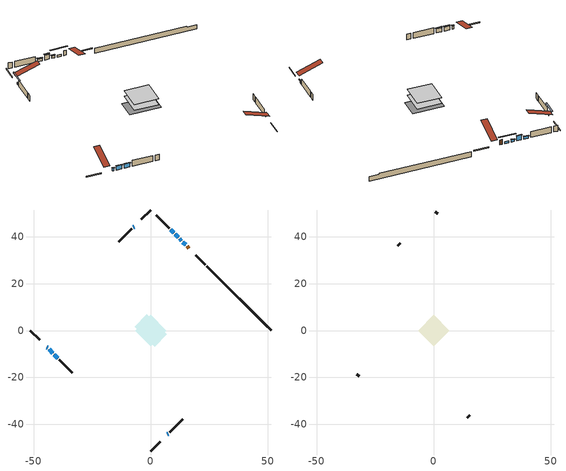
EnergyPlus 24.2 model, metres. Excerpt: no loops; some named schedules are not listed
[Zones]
conditioned space
 floor adiabatic (AdiabaticFloorConstruction): -6.64,0 0,6.64 6.64,0 0,-6.64 z0.65
 floor foundation (Slab1 construction): -6.87,1.61 -1.61,6.87 6.87,-1.61 1.61,-6.87 z-1.53
 wall outside (RimJoist1 construction): 0,-51.44 4.05,-47.39 / -51.44,0 -47.39,-4.05 / 0,51.44 -4.05,47.39 / 23.3,28.14 19.25,32.19 z0.65:0.95
 wall outside (AdiabaticWallConstruction 1): 16.23,35.21 15.5,35.94 z0.65:2.68
 wall outside (AdiabaticWallConstruction): -44.37,-7.07 -43.99,-7.45 / 7.07,-44.37 7.45,-43.99 z0.65:1.87; 14.85,36.59 13.77,37.67 z0.65:1.46; -7.07,44.37 -7.43,44.01 z0.65:1.47; 13.11,38.33 12.3,39.14 / 9.73,41.71 8.51,42.93 z0.65:1.62; 11.64,39.79 10.39,41.05 z0.65:2.68; -43.33,-8.11 -41.82,-9.61 / -41.17,-10.27 -39.66,-11.78 z0.65:2.33
 wall outside (Wall1 construction): 8.11,-43.33 13.63,-37.81 / -39,-12.44 -33.47,-17.96 / -8.09,43.35 -13.62,37.82 / 7.85,43.59 2.33,49.11 z0.65:3.09
 wall foundation (FoundationWall1 construction): 23.96,27.48,-1.53 23.96,27.48,0.65 48.69,2.75,0.65 48.69,2.75,0.22 51.44,0,0.22 51.44,0,-1.53
 window (WindowConstruction 5): -44.37,-7.07 -43.99,-7.45 z0.65:1.87
 window (WindowConstruction 7): 14.85,36.59 13.77,37.67 z0.65:1.46
 window (WindowConstruction 8): -7.07,44.37 -7.43,44.01 z0.65:1.46
 window (WindowConstruction 6): 7.07,-44.37 7.45,-43.99 z0.65:1.87
 window (WindowConstruction): 13.11,38.33 12.3,39.14 z0.65:1.62
 window (WindowConstruction 1): 11.64,39.79 10.39,41.05 z0.65:2.68
 window (WindowConstruction 2): 9.73,41.71 8.51,42.93 z0.65:1.62
 window (WindowConstruction 3): -43.33,-8.11 -41.82,-9.61 z0.65:2.33
 window (WindowConstruction 4): -41.17,-10.27 -39.66,-11.78 z0.65:2.33
 door (Door): 16.23,35.21 15.5,35.94 z0.65:2.68
 ceiling adiabatic (AdiabaticFloorConstruction): 0,-6.64 6.64,0 0,6.64 -6.64,0 z0.65
attic - vented
 floor to conditioned space (Floor1 construction Reversed): -6.64,0 0,6.64 6.64,0 0,-6.64 z3.09
 wall outside (Wall2 construction): 14.29,-37.15 15.3,-36.14 / -32.82,-18.62 -31.81,-19.63 / -14.27,37.17 -15.29,36.15 / 1.67,49.77 0.66,50.78 z0.65:3.09
 roof outside (Roof1 construction): 6.41,-45.02,3.09 -0.05,-38.56,6.14 -1.76,-40.26,6.14 4.71,-46.73,3.09; -45.02,-6.41,3.09 -38.56,0.05,6.14 -40.26,1.76,6.14 -46.73,-4.71,3.09; -6.41,45.02,3.09 0.05,38.56,6.14 1.76,40.26,6.14 -4.71,46.73,3.09; 16.89,34.55,3.09 10.42,28.08,6.14 12.12,26.38,6.14 18.59,32.85,3.09
shading: -43.85,-7.59 -44.51,-6.93 -44.8,-7.22 -44.14,-7.88 z2.07; 11.92,39.52 16.69,34.75 16.98,35.04 12.21,39.81 z4.07; -9.28,42.16 -5.23,46.21 -5.52,46.5 -9.57,42.45 z4.07; 7.59,-43.85 6.93,-44.51 7.22,-44.8 7.88,-44.14 z2.07; 12.16,39.28 13.25,38.19 13.54,38.48 12.45,39.57 z1.82; 10.25,41.19 11.79,39.65 12.08,39.94 10.54,41.48 z2.88; 8.37,43.07 9.87,41.57 10.16,41.86 8.66,43.36 z1.82; -41.68,-9.76 -43.48,-7.96 -43.77,-8.25 -41.97,-10.05 z2.53; -39.52,-11.92 -41.31,-10.13 -41.6,-10.42 -39.81,-12.21 z2.53
[Building]
Building 1: Terrain=Suburbs
[Site:Location]
Quebec Intl AP_QC: Latitude {deg}=46.8; Longitude {deg}=-71.38; Time Zone {hr}=-5; Elevation {m}=74; Keep Site Location Information=Yes
[Site:GroundTemperature:Shallow]
0.0108218, -2.24938, -2.43038, -1.3578, 2.94801, 7.23376, 10.9493, 13.303, 13.5029, 11.5886, 7.96783, 3.81355
[Site:WaterMainsTemperature]
Calculation Method=Schedule; Temperature Schedule=mains temperature schedule
[Material] Roughness=Rough; Thermal Absorptance=0.9
Name | Thickness {m} | Conductivity {W/m-K} | Density {kg/m3} | Specific Heat {J/kg-K} | Solar Absorptance | Visible Absorptance
asphalt or fiberglass shingles | 0.00635 | 0.162714 | 1121.4 | 1465.45 | 0.4 | 0.4
ceiling loosefill ins | 0.338667 | 0.0480833 | 16.02 | 1046.75 | 0.7 | 0.7
ceiling stud and cavity | 0.1397 | 1.0171 | 65.682 | 1177.47 | 0.7 | 0.7
concrete 4.0 in. | 0.1016 | 1.803125 | 2242.8 | 837.4 | 0.7 | 0.7
concrete 8.0 in. | 0.2032 | 1.803125 | 2242.8 | 837.4 | 0.7 | 0.7
door material | 0.04445 | 0.0451087 | 512.64 | 1214.23 | 0.7 | 0.7
exterior vertical ins | 0.0354312 | 0.029427 | 32.04 | 1214.23 | 0.7 | 0.7
floor covering | 0.0127 | 0.0433444 | 54.468 | 1339.84 | 0.6 | 0.6
floor rigid ins; wall rigid ins | 0.512978 | 0.029427 | 32.04 | 1214.23 | 0.7 | 0.7
floor stud and cavity | 0.1397 | 1.75129 | 37.0049 | 1207.88 | 0.7 | 0.7
furniture material conditioned space 1 | 0.1524 | 0.115458 | 640.8 | 1214.23 | 0.6 | 0.6
gypsum board | 0.0127 | 0.160291 | 801 | 837.4 | 0.6 | 0.6
gypsum board 1 | 0.0127 | 0.160291 | 801 | 837.4 | 0.7 | 0.7
osb sheathing 0.5 in. | 0.0127 | 0.115458 | 512.64 | 1214.23 | 0.7 | 0.7
osb sheathing 0.75 in. | 0.01905 | 0.115458 | 512.64 | 1214.23 | 0.7 | 0.7
osb sheathing 2.0 in. | 0.0508 | 0.115458 | 512.64 | 1214.23 | 0.7 | 0.7
rim joist rigid ins | 0.051816 | 0.029427 | 32.04 | 1214.23 | 0.7 | 0.7
rim joist stud and cavity | 0.0508 | 0.256263 | 125.044 | 1163.47 | 0.6 | 0.6
wall stud and cavity | 0.1397 | 0.0819611 | 139.0536 | 1170.24 | 0.7 | 0.7
wall stud and cavity 1 | 0.0889 | 6.1454 | 50.32683 | 1063.81 | 0.6 | 0.6
wall stud and cavity 2 | 0.0889 | 0.380278 | 52.3479 | 1209.89 | 0.7 | 0.7
wall stud and cavity 3 | 0.0889 | 0.391764 | 83.0341 | 1211.67 | 0.7 | 0.7
wood siding | 0.0254 | 0.102417 | 544.68 | 1172.36 | 0.4 | 0.4
wood siding 1 | 0.00254 | 0.102417 | 544.68 | 1172.36 | 0.4 | 0.4
wood siding 2; wood siding 3; wood siding 4 | 0.0254 | 0.102417 | 544.68 | 1172.36 | 0.7 | 0.7
[WindowMaterial:SimpleGlazingSystem]
Name | U-Factor {W/m2-K} | Solar Heat Gain Coefficient
WindowMaterial | 2.95142 | 0.58
WindowMaterial 1 | 2.97754 | 0.59
WindowMaterial 2 | 2.96732 | 0.55
WindowMaterial 3 | 2.92871 | 0.61
WindowMaterial 4 | 2.89692 | 0.66
WindowMaterial 5 | 2.98152 | 0.61
WindowMaterial 6 | 3.0542 | 0.42
[Construction]
AdiabaticFloorConstruction: floor stud and cavity, floor rigid ins, osb sheathing 0.75 in., floor covering
AdiabaticWallConstruction: wood siding 3, wall rigid ins, wall stud and cavity 2, gypsum board
AdiabaticWallConstruction 1: wood siding 4, wall rigid ins, wall stud and cavity 2, gypsum board
Door: door material
Floor1 construction Reversed: gypsum board, ceiling stud and cavity, ceiling loosefill ins
FoundationWall1 construction: concrete 8.0 in., gypsum board 1
furniture construction conditioned space 1: furniture material conditioned space 1
PartitionWallConstruction: gypsum board, wall stud and cavity 3, gypsum board
RimJoist1 construction: wood siding 2, rim joist rigid ins, osb sheathing 2.0 in., rim joist stud and cavity
Roof1 construction: asphalt or fiberglass shingles
Slab1 construction: concrete 4.0 in.
Wall1 construction: wood siding, osb sheathing 0.5 in., wall stud and cavity, gypsum board
Wall2 construction: wood siding 1, wall stud and cavity 1
WindowConstruction: WindowMaterial
WindowConstruction 1: WindowMaterial 1
WindowConstruction 2: WindowMaterial 2
WindowConstruction 3: WindowMaterial 3
WindowConstruction 4: WindowMaterial 4
WindowConstruction 5; WindowConstruction 6: WindowMaterial 5
WindowConstruction 7; WindowConstruction 8: WindowMaterial 6
[Zone] Multiplier=1; Part of Total Floor Area=Yes
Name | Volume {m3}
attic - vented | 43.6716
conditioned space | 427.6
[Space]
Name | Zone | Volume {m3}
attic - vented 1 | attic - vented | 43.6716
conditioned space 1 | conditioned space | 427.6
[ZoneInfiltration:EffectiveLeakageArea]
infil attic - vented 1: Zone or Space=attic - vented 1; Schedule=Always On Discrete; Effective Air Leakage Area {cm2}=3257.35; Stack Coefficient=0.000381616; Wind Coefficient=1.31988e-05
[ZoneMixing]
whole house fan mix: Zone or Space=attic - vented; Schedule=Always On Continuous; Design Flow Rate Calculation Method=Flow/Zone; Design Flow Rate {m3/s}=0; Source Zone or Space=conditioned space
[SurfaceProperty:ExposedFoundationPerimeter]
Slab1: Exposed Perimeter Calculation Method=TotalExposedPerimeter; Total Exposed Perimeter {m}=38.863
[InternalMass] Zone or ZoneList=conditioned space; Space or SpaceList=conditioned space 1
Name | Construction | Surface Area {m2}
furniture mass conditioned space 1 | furniture construction conditioned space 1 | 70.9641
partition wall mass | PartitionWallConstruction | 177.41
[Lights]
interior lighting: Zone or ZoneList or Space or SpaceList=conditioned space 1; Schedule=interior lighting schedule; Design Level Calculation Method=LightingLevel; Lighting Level {W}=343.2; Return Air Fraction=0; Fraction Radiant=0.6; Fraction Visible=0.2; Fraction Replaceable=1
[People]
occupants: Zone or ZoneList or Space or SpaceList=conditioned space 1; Number of People Schedule=occupants schedule; Number of People Calculation Method=People; Number of People=3; Fraction Radiant=0.314171; Sensible Heat Fraction=0.56303; Activity Level Schedule=occupants activity schedule; Carbon Dioxide Generation Rate {m3/s-W}=0; Enable ASHRAE 55 Comfort Warnings=No; Mean Radiant Temperature Calculation Type=EnclosureAveraged
[ElectricEquipment] Zone or ZoneList or Space or SpaceList=conditioned space 1; Design Level Calculation Method=EquipmentLevel
Name | Schedule | Design Level {W} | Fraction Latent | Fraction Radiant | Fraction Lost
clothes dryer | clothes dryer schedule | 140.772 | 0.015 | 0.081 | 0.85
clothes washer | clothes washer schedule | 32.1985 | 0.03 | 0.162 | 0.7
cooking range | cooking range schedule | 215.147 | 0.08 | 0.432 | 0.2
dishwasher | dishwasher schedule | 66.8632 | 0.3 | 0.18 | 0.4
fridge | fridge schedule | 72.9452 | 0 | 0.6 | 0
mech vent bath fan 0 | mech vent bath fan 0 schedule | 50.2 | 0 | 0 | 1
mech vent house fan | mech vent house fan schedule | 0.36 | 0 | 0 | 1
mech vent house fan cfis | mech vent house fan cfis schedule | 0 | 0 | 0 | 0
mech vent range fan 0 | mech vent range fan 0 schedule | 57 | 0 | 0 | 1
misc plug loads | misc plug loads schedule | 494.7 | 0.045 | 0.513 | 0.1
whole house fan | Always On Discrete | 0 | 0 | 0 | 1
[OtherEquipment] Zone or ZoneList or Space or SpaceList=conditioned space 1; Design Level Calculation Method=EquipmentLevel
Name | Fuel Type | Schedule | Design Level {W} | Fraction Latent | Fraction Radiant | Fraction Lost
clothes dryer 1 | Electricity | clothes dryer schedule | 0 | 0.015 | 0.081 | 0.85
cooking range 1 | Electricity | cooking range schedule | 0 | 0.08 | 0.432 | 0.2
general water use latent | None | general water use schedule | 62.594 | 1 | 0 | 0
general water use sensible | None | general water use schedule | -61.6891 | 0 | 0.6 | 0
mech vent house fan latent load | None | Always On Discrete | 0 | 1 | 0 | 0
mech vent house fan sensible load | None | Always On Discrete | 0 | 0 | 0 | 0
water heater energy adjustment1 | Electricity | Always On Discrete | 0.01 | 0 | 0 | 1
[ZoneInfiltration:DesignFlowRate] Zone or ZoneList or Space or SpaceList=conditioned space 1; Schedule=Always On Discrete; Design Flow Rate Calculation Method=Flow/Zone; Design Flow Rate {m3/s}=0
infil flow; natural vent flow; whole house fan flow
[Foundation:Kiva]
Foundation Kiva 1: Initial Indoor Air Temperature {C}=18; Wall Height Above Grade {m}=0.649986; Wall Depth Below Slab {m}=0.2032; Custom Block Material Name 1=exterior vertical ins; Custom Block Depth 1 {m}=2.17999; Custom Block X Position 1 {m}=0.2159; Custom Block Z Position 1 {m}=0
[Foundation:Kiva:Settings]
Soil Conductivity {W/m-K}=0.849921; Soil Density {kg/m3}=1842.3; Soil Specific Heat {J/kg-K}=418.7; Ground Solar Absorptivity=0.9; Ground Thermal Absorptivity=0.9; Ground Surface Roughness {m}=0.03; Far-Field Width {m}=40; Deep-Ground Boundary Condition=ZeroFlux; Deep-Ground Depth {m}=40; Minimum Cell Dimension {m}=0.2; Maximum Cell Growth Coefficient=3; Simulation Timestep=Timestep
[Exterior:Lights]
exterior lighting: Schedule=exterior lighting schedule; Design Level {W}=75.6
[Schedule:Constant]
Name | Hourly Value
Always On Continuous; mech vent house fan schedule; mech vent house fan cfis schedule; Always On Discrete | 1
occupants activity schedule | 117.228
fridge schedule | 0
[Schedule:Day:Interval]
interior lighting schedule day: No, 01:00, 0.108182, 04:00, 0.0901515, 05:00, 0.0991667, 06:00, 0.162273, 07:00, 0.270455, 08:00, 0.342576, 10:00, 0.369621, 11:00, 0.351591, 12:00, 0.333561, 13:00, 0.324545, 14:00, 0.31553, 15:00, 0.333561, 16:00, 0.369621, 17:00, 0.450758, 18:00, 0.585985, 19:00, 0.775303, 20:00, 0.955606, 21:00, 0.991667, 22:00, 0.712197, 23:00, 0.360606, 24:00, 0.162273
interior lighting schedule default day: No, 24:00, 0
[Schedule:Week:Daily]
interior lighting schedule Week Rule - Jan1-Jan27: interior lighting schedule day, interior lighting schedule day, interior lighting schedule day, interior lighting schedule day, interior lighting schedule day, interior lighting schedule day, interior lighting schedule day, interior lighting schedule default day, interior lighting schedule default day, interior lighting schedule default day, interior lighting schedule default day, interior lighting schedule default day
interior lighting schedule Week Rule - Jan28-Feb3: interior lighting schedule day, interior lighting schedule day, interior lighting schedule day, interior lighting schedule day, interior lighting schedule day 1, interior lighting schedule day 1, interior lighting schedule day 1, interior lighting schedule default day, interior lighting schedule default day, interior lighting schedule default day, interior lighting schedule default day, interior lighting schedule default day
interior lighting schedule Week Rule - Feb4-Feb24: interior lighting schedule day 1, interior lighting schedule day 1, interior lighting schedule day 1, interior lighting schedule day 1, interior lighting schedule day 1, interior lighting schedule day 1, interior lighting schedule day 1, interior lighting schedule default day, interior lighting schedule default day, interior lighting schedule default day, interior lighting schedule default day, interior lighting schedule default day
interior lighting schedule Week Rule - Feb25-Mar3: interior lighting schedule day 1, interior lighting schedule day 1, interior lighting schedule day 1, interior lighting schedule day 1, interior lighting schedule day 2, interior lighting schedule day 2, interior lighting schedule day 2, interior lighting schedule default day, interior lighting schedule default day, interior lighting schedule default day, interior lighting schedule default day, interior lighting schedule default day
interior lighting schedule Week Rule - Mar4-Mar31: interior lighting schedule day 2, interior lighting schedule day 2, interior lighting schedule day 2, interior lighting schedule day 2, interior lighting schedule day 2, interior lighting schedule day 2, interior lighting schedule day 2, interior lighting schedule default day, interior lighting schedule default day, interior lighting schedule default day, interior lighting schedule default day, interior lighting schedule default day
interior lighting schedule Week Rule - Apr1-Apr28: interior lighting schedule day 3, interior lighting schedule day 3, interior lighting schedule day 3, interior lighting schedule day 3, interior lighting schedule day 3, interior lighting schedule day 3, interior lighting schedule day 3, interior lighting schedule default day, interior lighting schedule default day, interior lighting schedule default day, interior lighting schedule default day, interior lighting schedule default day
interior lighting schedule Week Rule - Apr29-May5: interior lighting schedule day 3, interior lighting schedule day 3, interior lighting schedule day 4, interior lighting schedule day 4, interior lighting schedule day 4, interior lighting schedule day 4, interior lighting schedule day 4, interior lighting schedule default day, interior lighting schedule default day, interior lighting schedule default day, interior lighting schedule default day, interior lighting schedule default day
interior lighting schedule Week Rule - May6-May26: interior lighting schedule day 4, interior lighting schedule day 4, interior lighting schedule day 4, interior lighting schedule day 4, interior lighting schedule day 4, interior lighting schedule day 4, interior lighting schedule day 4, interior lighting schedule default day, interior lighting schedule default day, interior lighting schedule default day, interior lighting schedule default day, interior lighting schedule default day
interior lighting schedule Week Rule - May27-Jun2: interior lighting schedule day 4, interior lighting schedule day 4, interior lighting schedule day 4, interior lighting schedule day 4, interior lighting schedule day 4, interior lighting schedule day 5, interior lighting schedule day 5, interior lighting schedule default day, interior lighting schedule default day, interior lighting schedule default day, interior lighting schedule default day, interior lighting schedule default day
interior lighting schedule Week Rule - Jun3-Jun30: interior lighting schedule day 5, interior lighting schedule day 5, interior lighting schedule day 5, interior lighting schedule day 5, interior lighting schedule day 5, interior lighting schedule day 5, interior lighting schedule day 5, interior lighting schedule default day, interior lighting schedule default day, interior lighting schedule default day, interior lighting schedule default day, interior lighting schedule default day
interior lighting schedule Week Rule - Jul1-Jul28: interior lighting schedule day 6, interior lighting schedule day 6, interior lighting schedule day 6, interior lighting schedule day 6, interior lighting schedule day 6, interior lighting schedule day 6, interior lighting schedule day 6, interior lighting schedule default day, interior lighting schedule default day, interior lighting schedule default day, interior lighting schedule default day, interior lighting schedule default day
interior lighting schedule Week Rule - Jul29-Aug4: interior lighting schedule day 6, interior lighting schedule day 6, interior lighting schedule day 6, interior lighting schedule day 7, interior lighting schedule day 7, interior lighting schedule day 7, interior lighting schedule day 7, interior lighting schedule default day, interior lighting schedule default day, interior lighting schedule default day, interior lighting schedule default day, interior lighting schedule default day
interior lighting schedule Week Rule - Aug5-Aug25: interior lighting schedule day 7, interior lighting schedule day 7, interior lighting schedule day 7, interior lighting schedule day 7, interior lighting schedule day 7, interior lighting schedule day 7, interior lighting schedule day 7, interior lighting schedule default day, interior lighting schedule default day, interior lighting schedule default day, interior lighting schedule default day, interior lighting schedule default day
interior lighting schedule Week Rule - Aug26-Sep1: interior lighting schedule day 7, interior lighting schedule day 7, interior lighting schedule day 7, interior lighting schedule day 7, interior lighting schedule day 7, interior lighting schedule day 7, interior lighting schedule day 8, interior lighting schedule default day, interior lighting schedule default day, interior lighting schedule default day, interior lighting schedule default day, interior lighting schedule default day
interior lighting schedule Week Rule - Sep2-Sep29: interior lighting schedule day 8, interior lighting schedule day 8, interior lighting schedule day 8, interior lighting schedule day 8, interior lighting schedule day 8, interior lighting schedule day 8, interior lighting schedule day 8, interior lighting schedule default day, interior lighting schedule default day, interior lighting schedule default day, interior lighting schedule default day, interior lighting schedule default day
interior lighting schedule Week Rule - Sep30-Oct6: interior lighting schedule day 8, interior lighting schedule day 9, interior lighting schedule day 9, interior lighting schedule day 9, interior lighting schedule day 9, interior lighting schedule day 9, interior lighting schedule day 9, interior lighting schedule default day, interior lighting schedule default day, interior lighting schedule default day, interior lighting schedule default day, interior lighting schedule default day
interior lighting schedule Week Rule - Oct7-Oct27: interior lighting schedule day 9, interior lighting schedule day 9, interior lighting schedule day 9, interior lighting schedule day 9, interior lighting schedule day 9, interior lighting schedule day 9, interior lighting schedule day 9, interior lighting schedule default day, interior lighting schedule default day, interior lighting schedule default day, interior lighting schedule default day, interior lighting schedule default day
interior lighting schedule Week Rule - Oct28-Nov3: interior lighting schedule day 9, interior lighting schedule day 9, interior lighting schedule day 9, interior lighting schedule day 9, interior lighting schedule day 10, interior lighting schedule day 10, interior lighting schedule day 10, interior lighting schedule default day, interior lighting schedule default day, interior lighting schedule default day, interior lighting schedule default day, interior lighting schedule default day
interior lighting schedule Week Rule - Nov4-Nov24: interior lighting schedule day 10, interior lighting schedule day 10, interior lighting schedule day 10, interior lighting schedule day 10, interior lighting schedule day 10, interior lighting schedule day 10, interior lighting schedule day 10, interior lighting schedule default day, interior lighting schedule default day, interior lighting schedule default day, interior lighting schedule default day, interior lighting schedule default day
interior lighting schedule Week Rule - Nov25-Dec1: interior lighting schedule day 10, interior lighting schedule day 10, interior lighting schedule day 10, interior lighting schedule day 10, interior lighting schedule day 10, interior lighting schedule day 10, interior lighting schedule day 11, interior lighting schedule default day, interior lighting schedule default day, interior lighting schedule default day, interior lighting schedule default day, interior lighting schedule default day
interior lighting schedule Week Rule - Dec2-Dec31: interior lighting schedule day 11, interior lighting schedule day 11, interior lighting schedule day 11, interior lighting schedule day 11, interior lighting schedule day 11, interior lighting schedule day 11, interior lighting schedule day 11, interior lighting schedule default day, interior lighting schedule default day, interior lighting schedule default day, interior lighting schedule default day, interior lighting schedule default day
occupants schedule Week Rule - Jan1-Dec31: occupants schedule day, occupants schedule day, occupants schedule day, occupants schedule day, occupants schedule day, occupants schedule day, occupants schedule day, occupants schedule default day, occupants schedule default day, occupants schedule default day, occupants schedule default day, occupants schedule default day
clothes dryer schedule Week Rule - Jan1-Dec31: clothes dryer schedule day, clothes dryer schedule day, clothes dryer schedule day, clothes dryer schedule day, clothes dryer schedule day, clothes dryer schedule day, clothes dryer schedule day, clothes dryer schedule default day, clothes dryer schedule default day, clothes dryer schedule default day, clothes dryer schedule default day, clothes dryer schedule default day
clothes washer schedule Week Rule - Jan1-Dec31: clothes washer schedule day, clothes washer schedule day, clothes washer schedule day, clothes washer schedule day, clothes washer schedule day, clothes washer schedule day, clothes washer schedule day, clothes washer schedule default day, clothes washer schedule default day, clothes washer schedule default day, clothes washer schedule default day, clothes washer schedule default day
cooking range schedule Week Rule - Jan1-Dec31: cooking range schedule day, cooking range schedule day, cooking range schedule day, cooking range schedule day, cooking range schedule day, cooking range schedule day, cooking range schedule day, cooking range schedule default day, cooking range schedule default day, cooking range schedule default day, cooking range schedule default day, cooking range schedule default day
dishwasher schedule Week Rule - Jan1-Dec31: dishwasher schedule day, dishwasher schedule day, dishwasher schedule day, dishwasher schedule day, dishwasher schedule day, dishwasher schedule day, dishwasher schedule day, dishwasher schedule default day, dishwasher schedule default day, dishwasher schedule default day, dishwasher schedule default day, dishwasher schedule default day
mech vent bath fan 0 schedule Week Rule - Jan1-Dec31: mech vent bath fan 0 schedule day, mech vent bath fan 0 schedule day, mech vent bath fan 0 schedule day, mech vent bath fan 0 schedule day, mech vent bath fan 0 schedule day, mech vent bath fan 0 schedule day, mech vent bath fan 0 schedule day, mech vent bath fan 0 schedule default day, mech vent bath fan 0 schedule default day, mech vent bath fan 0 schedule default day, mech vent bath fan 0 schedule default day, mech vent bath fan 0 schedule default day
mech vent range fan 0 schedule Week Rule - Jan1-Dec31: mech vent range fan 0 schedule day, mech vent range fan 0 schedule day, mech vent range fan 0 schedule day, mech vent range fan 0 schedule day, mech vent range fan 0 schedule day, mech vent range fan 0 schedule day, mech vent range fan 0 schedule day, mech vent range fan 0 schedule default day, mech vent range fan 0 schedule default day, mech vent range fan 0 schedule default day, mech vent range fan 0 schedule default day, mech vent range fan 0 schedule default day
misc plug loads schedule Week Rule - Jan1-Dec31: misc plug loads schedule day, misc plug loads schedule day, misc plug loads schedule day, misc plug loads schedule day, misc plug loads schedule day, misc plug loads schedule day, misc plug loads schedule day, misc plug loads schedule default day, misc plug loads schedule default day, misc plug loads schedule default day, misc plug loads schedule default day, misc plug loads schedule default day
general water use schedule Week Rule - Jan1-Dec31: general water use schedule day, general water use schedule day, general water use schedule day, general water use schedule day, general water use schedule day, general water use schedule day, general water use schedule day, general water use schedule default day, general water use schedule default day, general water use schedule default day, general water use schedule default day, general water use schedule default day
exterior lighting schedule Week Rule - Jan1-Jan27: exterior lighting schedule day, exterior lighting schedule day, exterior lighting schedule day, exterior lighting schedule day, exterior lighting schedule day, exterior lighting schedule day, exterior lighting schedule day, exterior lighting schedule default day, exterior lighting schedule default day, exterior lighting schedule default day, exterior lighting schedule default day, exterior lighting schedule default day
exterior lighting schedule Week Rule - Jan28-Feb3: exterior lighting schedule day, exterior lighting schedule day, exterior lighting schedule day, exterior lighting schedule day, exterior lighting schedule day 1, exterior lighting schedule day 1, exterior lighting schedule day 1, exterior lighting schedule default day, exterior lighting schedule default day, exterior lighting schedule default day, exterior lighting schedule default day, exterior lighting schedule default day
exterior lighting schedule Week Rule - Feb4-Feb24: exterior lighting schedule day 1, exterior lighting schedule day 1, exterior lighting schedule day 1, exterior lighting schedule day 1, exterior lighting schedule day 1, exterior lighting schedule day 1, exterior lighting schedule day 1, exterior lighting schedule default day, exterior lighting schedule default day, exterior lighting schedule default day, exterior lighting schedule default day, exterior lighting schedule default day
exterior lighting schedule Week Rule - Feb25-Mar3: exterior lighting schedule day 1, exterior lighting schedule day 1, exterior lighting schedule day 1, exterior lighting schedule day 1, exterior lighting schedule day 2, exterior lighting schedule day 2, exterior lighting schedule day 2, exterior lighting schedule default day, exterior lighting schedule default day, exterior lighting schedule default day, exterior lighting schedule default day, exterior lighting schedule default day
exterior lighting schedule Week Rule - Mar4-Mar31: exterior lighting schedule day 2, exterior lighting schedule day 2, exterior lighting schedule day 2, exterior lighting schedule day 2, exterior lighting schedule day 2, exterior lighting schedule day 2, exterior lighting schedule day 2, exterior lighting schedule default day, exterior lighting schedule default day, exterior lighting schedule default day, exterior lighting schedule default day, exterior lighting schedule default day
exterior lighting schedule Week Rule - Apr1-Apr28: exterior lighting schedule day 3, exterior lighting schedule day 3, exterior lighting schedule day 3, exterior lighting schedule day 3, exterior lighting schedule day 3, exterior lighting schedule day 3, exterior lighting schedule day 3, exterior lighting schedule default day, exterior lighting schedule default day, exterior lighting schedule default day, exterior lighting schedule default day, exterior lighting schedule default day
exterior lighting schedule Week Rule - Apr29-May5: exterior lighting schedule day 3, exterior lighting schedule day 3, exterior lighting schedule day 4, exterior lighting schedule day 4, exterior lighting schedule day 4, exterior lighting schedule day 4, exterior lighting schedule day 4, exterior lighting schedule default day, exterior lighting schedule default day, exterior lighting schedule default day, exterior lighting schedule default day, exterior lighting schedule default day
exterior lighting schedule Week Rule - May6-May26: exterior lighting schedule day 4, exterior lighting schedule day 4, exterior lighting schedule day 4, exterior lighting schedule day 4, exterior lighting schedule day 4, exterior lighting schedule day 4, exterior lighting schedule day 4, exterior lighting schedule default day, exterior lighting schedule default day, exterior lighting schedule default day, exterior lighting schedule default day, exterior lighting schedule default day
exterior lighting schedule Week Rule - May27-Jun2: exterior lighting schedule day 4, exterior lighting schedule day 4, exterior lighting schedule day 4, exterior lighting schedule day 4, exterior lighting schedule day 4, exterior lighting schedule day 5, exterior lighting schedule day 5, exterior lighting schedule default day, exterior lighting schedule default day, exterior lighting schedule default day, exterior lighting schedule default day, exterior lighting schedule default day
exterior lighting schedule Week Rule - Jun3-Jun30: exterior lighting schedule day 5, exterior lighting schedule day 5, exterior lighting schedule day 5, exterior lighting schedule day 5, exterior lighting schedule day 5, exterior lighting schedule day 5, exterior lighting schedule day 5, exterior lighting schedule default day, exterior lighting schedule default day, exterior lighting schedule default day, exterior lighting schedule default day, exterior lighting schedule default day
exterior lighting schedule Week Rule - Jul1-Jul28: exterior lighting schedule day 6, exterior lighting schedule day 6, exterior lighting schedule day 6, exterior lighting schedule day 6, exterior lighting schedule day 6, exterior lighting schedule day 6, exterior lighting schedule day 6, exterior lighting schedule default day, exterior lighting schedule default day, exterior lighting schedule default day, exterior lighting schedule default day, exterior lighting schedule default day
exterior lighting schedule Week Rule - Jul29-Aug4: exterior lighting schedule day 6, exterior lighting schedule day 6, exterior lighting schedule day 6, exterior lighting schedule day 7, exterior lighting schedule day 7, exterior lighting schedule day 7, exterior lighting schedule day 7, exterior lighting schedule default day, exterior lighting schedule default day, exterior lighting schedule default day, exterior lighting schedule default day, exterior lighting schedule default day
exterior lighting schedule Week Rule - Aug5-Aug25: exterior lighting schedule day 7, exterior lighting schedule day 7, exterior lighting schedule day 7, exterior lighting schedule day 7, exterior lighting schedule day 7, exterior lighting schedule day 7, exterior lighting schedule day 7, exterior lighting schedule default day, exterior lighting schedule default day, exterior lighting schedule default day, exterior lighting schedule default day, exterior lighting schedule default day
exterior lighting schedule Week Rule - Aug26-Sep1: exterior lighting schedule day 7, exterior lighting schedule day 7, exterior lighting schedule day 7, exterior lighting schedule day 7, exterior lighting schedule day 7, exterior lighting schedule day 7, exterior lighting schedule day 8, exterior lighting schedule default day, exterior lighting schedule default day, exterior lighting schedule default day, exterior lighting schedule default day, exterior lighting schedule default day
exterior lighting schedule Week Rule - Sep2-Sep29: exterior lighting schedule day 8, exterior lighting schedule day 8, exterior lighting schedule day 8, exterior lighting schedule day 8, exterior lighting schedule day 8, exterior lighting schedule day 8, exterior lighting schedule day 8, exterior lighting schedule default day, exterior lighting schedule default day, exterior lighting schedule default day, exterior lighting schedule default day, exterior lighting schedule default day
exterior lighting schedule Week Rule - Sep30-Oct6: exterior lighting schedule day 8, exterior lighting schedule day 9, exterior lighting schedule day 9, exterior lighting schedule day 9, exterior lighting schedule day 9, exterior lighting schedule day 9, exterior lighting schedule day 9, exterior lighting schedule default day, exterior lighting schedule default day, exterior lighting schedule default day, exterior lighting schedule default day, exterior lighting schedule default day
exterior lighting schedule Week Rule - Oct7-Oct27: exterior lighting schedule day 9, exterior lighting schedule day 9, exterior lighting schedule day 9, exterior lighting schedule day 9, exterior lighting schedule day 9, exterior lighting schedule day 9, exterior lighting schedule day 9, exterior lighting schedule default day, exterior lighting schedule default day, exterior lighting schedule default day, exterior lighting schedule default day, exterior lighting schedule default day
exterior lighting schedule Week Rule - Oct28-Nov3: exterior lighting schedule day 9, exterior lighting schedule day 9, exterior lighting schedule day 9, exterior lighting schedule day 9, exterior lighting schedule day 10, exterior lighting schedule day 10, exterior lighting schedule day 10, exterior lighting schedule default day, exterior lighting schedule default day, exterior lighting schedule default day, exterior lighting schedule default day, exterior lighting schedule default day
exterior lighting schedule Week Rule - Nov4-Nov24: exterior lighting schedule day 10, exterior lighting schedule day 10, exterior lighting schedule day 10, exterior lighting schedule day 10, exterior lighting schedule day 10, exterior lighting schedule day 10, exterior lighting schedule day 10, exterior lighting schedule default day, exterior lighting schedule default day, exterior lighting schedule default day, exterior lighting schedule default day, exterior lighting schedule default day
exterior lighting schedule Week Rule - Nov25-Dec1: exterior lighting schedule day 10, exterior lighting schedule day 10, exterior lighting schedule day 10, exterior lighting schedule day 10, exterior lighting schedule day 10, exterior lighting schedule day 10, exterior lighting schedule day 11, exterior lighting schedule default day, exterior lighting schedule default day, exterior lighting schedule default day, exterior lighting schedule default day, exterior lighting schedule default day
exterior lighting schedule Week Rule - Dec2-Dec31: exterior lighting schedule day 11, exterior lighting schedule day 11, exterior lighting schedule day 11, exterior lighting schedule day 11, exterior lighting schedule day 11, exterior lighting schedule day 11, exterior lighting schedule day 11, exterior lighting schedule default day, exterior lighting schedule default day, exterior lighting schedule default day, exterior lighting schedule default day, exterior lighting schedule default day
[Schedule:Year]
interior lighting schedule: interior lighting schedule Week Rule - Jan1-Jan27, 1, 1, 1, 27, interior lighting schedule Week Rule - Jan28-Feb3, 1, 28, 2, 3, interior lighting schedule Week Rule - Feb4-Feb24, 2, 4, 2, 24, interior lighting schedule Week Rule - Feb25-Mar3, 2, 25, 3, 3, interior lighting schedule Week Rule - Mar4-Mar31, 3, 4, 3, 31, interior lighting schedule Week Rule - Apr1-Apr28, 4, 1, 4, 28, interior lighting schedule Week Rule - Apr29-May5, 4, 29, 5, 5, interior lighting schedule Week Rule - May6-May26, 5, 6, 5, 26, interior lighting schedule Week Rule - May27-Jun2, 5, 27, 6, 2, interior lighting schedule Week Rule - Jun3-Jun30, 6, 3, 6, 30, interior lighting schedule Week Rule - Jul1-Jul28, 7, 1, 7, 28, interior lighting schedule Week Rule - Jul29-Aug4, 7, 29, 8, 4, interior lighting schedule Week Rule - Aug5-Aug25, 8, 5, 8, 25, interior lighting schedule Week Rule - Aug26-Sep1, 8, 26, 9, 1, interior lighting schedule Week Rule - Sep2-Sep29, 9, 2, 9, 29, interior lighting schedule Week Rule - Sep30-Oct6, 9, 30, 10, 6, interior lighting schedule Week Rule - Oct7-Oct27, 10, 7, 10, 27, interior lighting schedule Week Rule - Oct28-Nov3, 10, 28, 11, 3, interior lighting schedule Week Rule - Nov4-Nov24, 11, 4, 11, 24, interior lighting schedule Week Rule - Nov25-Dec1, 11, 25, 12, 1, interior lighting schedule Week Rule - Dec2-Dec31, 12, 2, 12, 31
occupants schedule: occupants schedule Week Rule - Jan1-Dec31, 1, 1, 12, 31
clothes dryer schedule: clothes dryer schedule Week Rule - Jan1-Dec31, 1, 1, 12, 31
clothes washer schedule: clothes washer schedule Week Rule - Jan1-Dec31, 1, 1, 12, 31
cooking range schedule: cooking range schedule Week Rule - Jan1-Dec31, 1, 1, 12, 31
dishwasher schedule: dishwasher schedule Week Rule - Jan1-Dec31, 1, 1, 12, 31
mech vent bath fan 0 schedule: mech vent bath fan 0 schedule Week Rule - Jan1-Dec31, 1, 1, 12, 31
mech vent range fan 0 schedule: mech vent range fan 0 schedule Week Rule - Jan1-Dec31, 1, 1, 12, 31
misc plug loads schedule: misc plug loads schedule Week Rule - Jan1-Dec31, 1, 1, 12, 31
general water use schedule: general water use schedule Week Rule - Jan1-Dec31, 1, 1, 12, 31
exterior lighting schedule: exterior lighting schedule Week Rule - Jan1-Jan27, 1, 1, 1, 27, exterior lighting schedule Week Rule - Jan28-Feb3, 1, 28, 2, 3, exterior lighting schedule Week Rule - Feb4-Feb24, 2, 4, 2, 24, exterior lighting schedule Week Rule - Feb25-Mar3, 2, 25, 3, 3, exterior lighting schedule Week Rule - Mar4-Mar31, 3, 4, 3, 31, exterior lighting schedule Week Rule - Apr1-Apr28, 4, 1, 4, 28, exterior lighting schedule Week Rule - Apr29-May5, 4, 29, 5, 5, exterior lighting schedule Week Rule - May6-May26, 5, 6, 5, 26, exterior lighting schedule Week Rule - May27-Jun2, 5, 27, 6, 2, exterior lighting schedule Week Rule - Jun3-Jun30, 6, 3, 6, 30, exterior lighting schedule Week Rule - Jul1-Jul28, 7, 1, 7, 28, exterior lighting schedule Week Rule - Jul29-Aug4, 7, 29, 8, 4, exterior lighting schedule Week Rule - Aug5-Aug25, 8, 5, 8, 25, exterior lighting schedule Week Rule - Aug26-Sep1, 8, 26, 9, 1, exterior lighting schedule Week Rule - Sep2-Sep29, 9, 2, 9, 29, exterior lighting schedule Week Rule - Sep30-Oct6, 9, 30, 10, 6, exterior lighting schedule Week Rule - Oct7-Oct27, 10, 7, 10, 27, exterior lighting schedule Week Rule - Oct28-Nov3, 10, 28, 11, 3, exterior lighting schedule Week Rule - Nov4-Nov24, 11, 4, 11, 24, exterior lighting schedule Week Rule - Nov25-Dec1, 11, 25, 12, 1, exterior lighting schedule Week Rule - Dec2-Dec31, 12, 2, 12, 31
[Schedule:Compact]
mains temperature schedule: Through: 01/01, For: AllDays, Until: 24:00, 5.175, Through: 01/02, For: AllDays, Until: 24:00, 5.10167, Through: 01/03, For: AllDays, Until: 24:00, 5.02889, Through: 01/04, For: AllDays, Until: 24:00, 4.95778, Through: 01/05, For: AllDays, Until: 24:00, 4.88778, Through: 01/06, For: AllDays, Until: 24:00, 4.81833, Through: 01/07, For: AllDays, Until: 24:00, 4.75056, Through: 01/08, For: AllDays, Until: 24:00, 4.68389, Through: 01/09, For: AllDays, Until: 24:00, 4.61833, Through: 01/10, For: AllDays, Until: 24:00, 4.55389, Through: 01/11, For: AllDays, Until: 24:00, 4.49056, Through: 01/12, For: AllDays, Until: 24:00, 4.42889, Through: 01/13, For: AllDays, Until: 24:00, 4.36778, Through: 01/14, For: AllDays, Until: 24:00, 4.30889, Through: 01/15, For: AllDays, Until: 24:00, 4.25056, Through: 01/16, For: AllDays, Until: 24:00, 4.19389, Through: 01/17, For: AllDays, Until: 24:00, 4.13833, Through: 01/18, For: AllDays, Until: 24:00, 4.08444, Through: 01/19, For: AllDays, Until: 24:00, 4.03167, Through: 01/20, For: AllDays, Until: 24:00, 3.98056, Through: 01/21, For: AllDays, Until: 24:00, 3.93056, Through: 01/22, For: AllDays, Until: 24:00, 3.88222, Through: 01/23, For: AllDays, Until: 24:00, 3.835, Through: 01/24, For: AllDays, Until: 24:00, 3.78944, Through: 01/25, For: AllDays, Until: 24:00, 3.74556, Through: 01/26, For: AllDays, Until: 24:00, 3.70278, Through: 01/27, For: AllDays, Until: 24:00, 3.66167, Through: 01/28, For: AllDays, Until: 24:00, 3.62167, Through: 01/29, For: AllDays, Until: 24:00, 3.58389, Through: 01/30, For: AllDays, Until: 24:00, 3.54722, Through: 01/31, For: AllDays, Until: 24:00, 3.51167, Through: 02/01, For: AllDays, Until: 24:00, 3.47833, Through: 02/02, For: AllDays, Until: 24:00, 3.44611, Through: 02/03, For: AllDays, Until: 24:00, 3.41556, Through: 02/04, For: AllDays, Until: 24:00, 3.38667, Through: 02/05, For: AllDays, Until: 24:00, 3.35944, Through: 02/06, For: AllDays, Until: 24:00, 3.33389, Through: 02/07, For: AllDays, Until: 24:00, 3.30944, Through: 02/08, For: AllDays, Until: 24:00, 3.28667, Through: 02/09, For: AllDays, Until: 24:00, 3.26611, Through: 02/10, For: AllDays, Until: 24:00, 3.24667, Through: 02/11, For: AllDays, Until: 24:00, 3.22889, Through: 02/12, For: AllDays, Until: 24:00, 3.21278, Through: 02/13, For: AllDays, Until: 24:00, 3.19833, Through: 02/14, For: AllDays, Until: 24:00, 3.18556, Through: 02/15, For: AllDays, Until: 24:00, 3.17389, Through: 02/16, For: AllDays, Until: 24:00, 3.16444, Through: 02/17, For: AllDays, Until: 24:00, 3.15667, Through: 02/18, For: AllDays, Until: 24:00, 3.15056, Through: 02/19, For: AllDays, Until: 24:00, 3.14556, Through: 02/20, For: AllDays, Until: 24:00, 3.14278, Through: 02/21, For: AllDays, Until: 24:00, 3.14111, Through: 02/22, For: AllDays, Until: 24:00, 3.14167, Through: 02/23, For: AllDays, Until: 24:00, 3.14333, Through: 02/24, For: AllDays, Until: 24:00, 3.14722, Through: 02/25, For: AllDays, Until: 24:00, 3.15222, Through: 02/26, For: AllDays, Until: 24:00, 3.15944, Through: 02/27, For: AllDays, Until: 24:00, 3.16778, Through: 02/28, For: AllDays, Until: 24:00, 3.17778, Through: 03/01, For: AllDays, Until: 24:00, 3.18944, Through: 03/02, For: AllDays, Until: 24:00, 3.20333, Through: 03/03, For: AllDays, Until: 24:00, 3.21833, Through: 03/04, For: AllDays, Until: 24:00, 3.235, Through: 03/05, For: AllDays, Until: 24:00, 3.25333, Through: 03/06, For: AllDays, Until: 24:00, 3.27333, Through: 03/07, For: AllDays, Until: 24:00, 3.29444, Through: 03/08, For: AllDays, Until: 24:00, 3.31778, Through: 03/09, For: AllDays, Until: 24:00, 3.34222, Through: 03/10, For: AllDays, Until: 24:00, 3.36889, Through: 03/11, For: AllDays, Until: 24:00, 3.39667, Through: 03/12, For: AllDays, Until: 24:00, 3.42611, Through: 03/13, For: AllDays, Until: 24:00, 3.45722, Through: 03/14, For: AllDays, Until: 24:00, 3.49, Through: 03/15, For: AllDays, Until: 24:00, 3.52389, Through: 03/16, For: AllDays, Until: 24:00, 3.55944, Through: 03/17, For: AllDays, Until: 24:00, 3.59667, Through: 03/18, For: AllDays, Until: 24:00, 3.63556, Through: 03/19, For: AllDays, Until: 24:00, 3.67556, Through: 03/20, For: AllDays, Until: 24:00, 3.71722, Through: 03/21, For: AllDays, Until: 24:00, 3.76056, Through: 03/22, For: AllDays, Until: 24:00, 3.80556, Through: 03/23, For: AllDays, Until: 24:00, 3.85111, Through: 03/24, For: AllDays, Until: 24:00, 3.89889, Through: 03/25, For: AllDays, Until: 24:00, 3.94778, Through: 03/26, For: AllDays, Until: 24:00, 3.99833, Through: 03/27, For: AllDays, Until: 24:00, 4.05, Through: 03/28, For: AllDays, Until: 24:00, 4.10333, Through: 03/29, For: AllDays, Until: 24:00, 4.15778, Through: 03/30, For: AllDays, Until: 24:00, 4.21333, Through: 03/31, For: AllDays, Until: 24:00, 4.27056, Through: 04/01, For: AllDays, Until: 24:00, 4.32944, Through: 04/02, For: AllDays, Until: 24:00, 4.38889, Through: 04/03, For: AllDays, Until: 24:00, 4.45, Through: 04/04, For: AllDays, Until: 24:00, 4.51222, Through: 04/05, For: AllDays, Until: 24:00, 4.57611, Through: 04/06, For: AllDays, Until: 24:00, 4.64056, Through: 04/07, For: AllDays, Until: 24:00, 4.70667, Through: 04/08, For: AllDays, Until: 24:00, 4.77389, Through: 04/09, For: AllDays, Until: 24:00, 4.84222, Through: 04/10, For: AllDays, Until: 24:00, 4.91167, Through: 04/11, For: AllDays, Until: 24:00, 4.98278, Through: 04/12, For: AllDays, Until: 24:00, 5.05444, Through: 04/13, For: AllDays, Until: 24:00, 5.12722, Through: 04/14, For: AllDays, Until: 24:00, 5.20111, Through: 04/15, For: AllDays, Until: 24:00, 5.27611, Through: 04/16, For: AllDays, Until: 24:00, 5.35167, Through: 04/17, For: AllDays, Until: 24:00, 5.42889, Through: 04/18, For: AllDays, Until: 24:00, 5.50667, Through: 04/19, For: AllDays, Until: 24:00, 5.58556, Through: 04/20, For: AllDays, Until: 24:00, 5.665, Through: 04/21, For: AllDays, Until: 24:00, 5.74611, Through: 04/22, For: AllDays, Until: 24:00, 5.82722, Through: 04/23, For: AllDays, Until: 24:00, 5.91, Through: 04/24, For: AllDays, Until: 24:00, 5.99278, Through: 04/25, For: AllDays, Until: 24:00, 6.07722, Through: 04/26, For: AllDays, Until: 24:00, 6.16167, Through: 04/27, For: AllDays, Until: 24:00, 6.24722, Through: 04/28, For: AllDays, Until: 24:00, 6.33389, Through: 04/29, For: AllDays, Until: 24:00, 6.42056, Through: 04/30, For: AllDays, Until: 24:00, 6.50833, Through: 05/01, For: AllDays, Until: 24:00, 6.59667, Through: 05/02, For: AllDays, Until: 24:00, 6.68556, Through: 05/03, For: AllDays, Until: 24:00, 6.775, Through: 05/04, For: AllDays, Until: 24:00, 6.86556, Through: 05/05, For: AllDays, Until: 24:00, 6.95611, Through: 05/06, For: AllDays, Until: 24:00, 7.04722, Through: 05/07, For: AllDays, Until: 24:00, 7.13889, Through: 05/08, For: AllDays, Until: 24:00, 7.23111, Through: 05/09, For: AllDays, Until: 24:00, 7.32333, Through: 05/10, For: AllDays, Until: 24:00, 7.41667, Through: 05/11, For: AllDays, Until: 24:00, 7.51, Through: 05/12, For: AllDays, Until: 24:00, 7.60389, Through: 05/13, For: AllDays, Until: 24:00, 7.69778, Through: 05/14, For: AllDays, Until: 24:00, 7.79222, Through: 05/15, For: AllDays, Until: 24:00, 7.88667, Through: 05/16, For: AllDays, Until: 24:00, 7.98167, Through: 05/17, For: AllDays, Until: 24:00, 8.07667, Through: 05/18, For: AllDays, Until: 24:00, 8.17167, Through: 05/19, For: AllDays, Until: 24:00, 8.26722, Through: 05/20, For: AllDays, Until: 24:00, 8.36278, Through: 05/21, For: AllDays, Until: 24:00, 8.45833, Through: 05/22, For: AllDays, Until: 24:00, 8.55444, Through: 05/23, For: AllDays, Until: 24:00, 8.65, Through: 05/24, For: AllDays, Until: 24:00, 8.74611, Through: 05/25, For: AllDays, Until: 24:00, 8.84167, Through: 05/26, For: AllDays, Until: 24:00, 8.93722, Through: 05/27, For: AllDays, Until: 24:00, 9.03333, Through: 05/28, For: AllDays, Until: 24:00, 9.12889, Through: 05/29, For: AllDays, Until: 24:00, 9.22389, Through: 05/30, For: AllDays, Until: 24:00, 9.31944, Through: 05/31, For: AllDays, Until: 24:00, 9.41444, Through: 06/01, For: AllDays, Until: 24:00, 9.50944, Through: 06/02, For: AllDays, Until: 24:00, 9.60389, Through: 06/03, For: AllDays, Until: 24:00, 9.69833, Through: 06/04, For: AllDays, Until: 24:00, 9.79278, Through: 06/05, For: AllDays, Until: 24:00, 9.88667, Through: 06/06, For: AllDays, Until: 24:00, 9.98, Through: 06/07, For: AllDays, Until: 24:00, 10.0728, Through: 06/08, For: AllDays, Until: 24:00, 10.1656, Through: 06/09, For: AllDays, Until: 24:00, 10.2578, Through: 06/10, For: AllDays, Until: 24:00, 10.3494, Through: 06/11, For: AllDays, Until: 24:00, 10.4411, Through: 06/12, For: AllDays, Until: 24:00, 10.5317, Through: 06/13, For: AllDays, Until: 24:00, 10.6222, Through: 06/14, For: AllDays, Until: 24:00, 10.7117, Through: 06/15, For: AllDays, Until: 24:00, 10.8006, Through: 06/16, For: AllDays, Until: 24:00, 10.8889, Through: 06/17, For: AllDays, Until: 24:00, 10.9772, Through: 06/18, For: AllDays, Until: 24:00, 11.0639, Through: 06/19, For: AllDays, Until: 24:00, 11.1506, Through: 06/20, For: AllDays, Until: 24:00, 11.2361, Through: 06/21, For: AllDays, Until: 24:00, 11.3211, Through: 06/22, For: AllDays, Until: 24:00, 11.4056, Through: 06/23, For: AllDays, Until: 24:00, 11.4889, Through: 06/24, For: AllDays, Until: 24:00, 11.5711, Through: 06/25, For: AllDays, Until: 24:00, 11.6533, Through: 06/26, For: AllDays, Until: 24:00, 11.7339, Through: 06/27, For: AllDays, Until: 24:00, 11.8139, Through: 06/28, For: AllDays, Until: 24:00, 11.8928, Through: 06/29, For: AllDays, Until: 24:00, 11.9711, Through: 06/30, For: AllDays, Until: 24:00, 12.0483, Through: 07/01, For: AllDays, Until: 24:00, 12.1244, Through: 07/02, For: AllDays, Until: 24:00, 12.1994, Through: 07/03, For: AllDays, Until: 24:00, 12.2733, Through: 07/04, For: AllDays, Until: 24:00, 12.3467, Through: 07/05, For: AllDays, Until: 24:00, 12.4183, Through: 07/06, For: AllDays, Until: 24:00, 12.4894, Through: 07/07, For: AllDays, Until: 24:00, 12.5589, Through: 07/08, For: AllDays, Until: 24:00, 12.6278, Through: 07/09, For: AllDays, Until: 24:00, 12.695, Through: 07/10, For: AllDays, Until: 24:00, 12.7617, Through: 07/11, For: AllDays, Until: 24:00, 12.8267, Through: 07/12, For: AllDays, Until: 24:00, 12.8906, Through: 07/13, For: AllDays, Until: 24:00, 12.9528, Through: 07/14, For: AllDays, Until: 24:00, 13.0144, Through: 07/15, For: AllDays, Until: 24:00, 13.0744, Through: 07/16, For: AllDays, Until: 24:00, 13.1333, Through: 07/17, For: AllDays, Until: 24:00, 13.1906, Through: 07/18, For: AllDays, Until: 24:00, 13.2467, Through: 07/19, For: AllDays, Until: 24:00, 13.3017, Through: 07/20, For: AllDays, Until: 24:00, 13.355, Through: 07/21, For: AllDays, Until: 24:00, 13.4072, Through: 07/22, For: AllDays, Until: 24:00, 13.4578, Through: 07/23, For: AllDays, Until: 24:00, 13.5067, Through: 07/24, For: AllDays, Until: 24:00, 13.5544, Through: 07/25, For: AllDays, Until: 24:00, 13.6011, Through: 07/26, For: AllDays, Until: 24:00, 13.6461, Through: 07/27, For: AllDays, Until: 24:00, 13.6894, Through: 07/28, For: AllDays, Until: 24:00, 13.7317, Through: 07/29, For: AllDays, Until: 24:00, 13.7722, Through: 07/30, For: AllDays, Until: 24:00, 13.8111, Through: 07/31, For: AllDays, Until: 24:00, 13.8489, Through: 08/01, For: AllDays, Until: 24:00, 13.8844, Through: 08/02, For: AllDays, Until: 24:00, 13.9189, Through: 08/03, For: AllDays, Until: 24:00, 13.9522, Through: 08/04, For: AllDays, Until: 24:00, 13.9833, Through: 08/05, For: AllDays, Until: 24:00, 14.0133, Through: 08/06, For: AllDays, Until: 24:00, 14.0411, Through: 08/07, For: AllDays, Until: 24:00, 14.0678, Through: 08/08, For: AllDays, Until: 24:00, 14.0933, Through: 08/09, For: AllDays, Until: 24:00, 14.1167, Through: 08/10, For: AllDays, Until: 24:00, 14.1383, Through: 08/11, For: AllDays, Until: 24:00, 14.1589, Through: 08/12, For: AllDays, Until: 24:00, 14.1772, Through: 08/13, For: AllDays, Until: 24:00, 14.1944, Through: 08/14, For: AllDays, Until: 24:00, 14.21, Through: 08/15, For: AllDays, Until: 24:00, 14.2233, Through: 08/16, For: AllDays, Until: 24:00, 14.2356, Through: 08/17, For: AllDays, Until: 24:00, 14.2461, Through: 08/18, For: AllDays, Until: 24:00, 14.255, Through: 08/19, For: AllDays, Until: 24:00, 14.2622, Through: 08/20, For: AllDays, Until: 24:00, 14.2678, Through: 08/21, For: AllDays, Until: 24:00, 14.2717, Through: 08/22, For: AllDays, Until: 24:00, 14.2739, Through: 08/23, For: AllDays, Until: 24:00, 14.2744, Through: 08/24, For: AllDays, Until: 24:00, 14.2733, Through: 08/25, For: AllDays, Until: 24:00, 14.2711, Through: 08/26, For: AllDays, Until: 24:00, 14.2667, Through: 08/27, For: AllDays, Until: 24:00, 14.2606, Through: 08/28, For: AllDays, Until: 24:00, 14.2528, Through: 08/29, For: AllDays, Until: 24:00, 14.2439, Through: 08/30, For: AllDays, Until: 24:00, 14.2328, Through: 08/31, For: AllDays, Until: 24:00, 14.2206, Through: 09/01, For: AllDays, Until: 24:00, 14.2061, Through: 09/02, For: AllDays, Until: 24:00, 14.1906, Through: 09/03, For: AllDays, Until: 24:00, 14.1728, Through: 09/04, For: AllDays, Until: 24:00, 14.1539, Through: 09/05, For: AllDays, Until: 24:00, 14.1333, Through: 09/06, For: AllDays, Until: 24:00, 14.1111, Through: 09/07, For: AllDays, Until: 24:00, 14.0872, Through: 09/08, For: AllDays, Until: 24:00, 14.0617, Through: 09/09, For: AllDays, Until: 24:00, 14.035, Through: 09/10, For: AllDays, Until: 24:00, 14.0061, Through: 09/11, For: AllDays, Until: 24:00, 13.9761, Through: 09/12, For: AllDays, Until: 24:00, 13.9444, Through: 09/13, For: AllDays, Until: 24:00, 13.9111, Through: 09/14, For: AllDays, Until: 24:00, 13.8761, Through: 09/15, For: AllDays, Until: 24:00, 13.84, Through: 09/16, For: AllDays, Until: 24:00, 13.8022, Through: 09/17, For: AllDays, Until: 24:00, 13.7628, Through: 09/18, For: AllDays, Until: 24:00, 13.7217, Through: 09/19, For: AllDays, Until: 24:00, 13.6794, Through: 09/20, For: AllDays, Until: 24:00, 13.6356, Through: 09/21, For: AllDays, Until: 24:00, 13.59, Through: 09/22, For: AllDays, Until: 24:00, 13.5433, Through: 09/23, For: AllDays, Until: 24:00, 13.4956, Through: 09/24, For: AllDays, Until: 24:00, 13.4456, Through: 09/25, For: AllDays, Until: 24:00, 13.395, Through: 09/26, For: AllDays, Until: 24:00, 13.3422, Through: 09/27, For: AllDays, Until: 24:00, 13.2883, Through: 09/28, For: AllDays, Until: 24:00, 13.2333, Through: 09/29, For: AllDays, Until: 24:00, 13.1772, Through: 09/30, For: AllDays, Until: 24:00, 13.1194, Through: 10/01, For: AllDays, Until: 24:00, 13.06, Through: 10/02, For: AllDays, Until: 24:00, 13, Through: 10/03, For: AllDays, Until: 24:00, 12.9383, Through: 10/04, For: AllDays, Until: 24:00, 12.8756, Through: 10/05, For: AllDays, Until: 24:00, 12.8111, Through: 10/06, For: AllDays, Until: 24:00, 12.7456, Through: 10/07, For: AllDays, Until: 24:00, 12.6794, Through: 10/08, For: AllDays, Until: 24:00, 12.6117, Through: 10/09, For: AllDays, Until: 24:00, 12.5428, Through: 10/10, For: AllDays, Until: 24:00, 12.4728, Through: 10/11, For: AllDays, Until: 24:00, 12.4017, Through: 10/12, For: AllDays, Until: 24:00, 12.3294, Through: 10/13, For: AllDays, Until: 24:00, 12.2561, Through: 10/14, For: AllDays, Until: 24:00, 12.1817, Through: 10/15, For: AllDays, Until: 24:00, 12.1061, Through: 10/16, For: AllDays, Until: 24:00, 12.03, Through: 10/17, For: AllDays, Until: 24:00, 11.9528, Through: 10/18, For: AllDays, Until: 24:00, 11.8744, Through: 10/19, For: AllDays, Until: 24:00, 11.795, Through: 10/20, For: AllDays, Until: 24:00, 11.715, Through: 10/21, For: AllDays, Until: 24:00, 11.6339, Through: 10/22, For: AllDays, Until: 24:00, 11.5517, Through: 10/23, For: AllDays, Until: 24:00, 11.4689, Through: 10/24, For: AllDays, Until: 24:00, 11.3856, Through: 10/25, For: AllDays, Until: 24:00, 11.3011, Through: 10/26, For: AllDays, Until: 24:00, 11.2161, Through: 10/27, For: AllDays, Until: 24:00, 11.13, Through: 10/28, For: AllDays, Until: 24:00, 11.0433, Through: 10/29, For: AllDays, Until: 24:00, 10.9561, Through: 10/30, For: AllDays, Until: 24:00, 10.8683, Through: 10/31, For: AllDays, Until: 24:00, 10.7794, Through: 11/01, For: AllDays, Until: 24:00, 10.6906, Through: 11/02, For: AllDays, Until: 24:00, 10.6006, Through: 11/03, For: AllDays, Until: 24:00, 10.51, Through: 11/04, For: AllDays, Until: 24:00, 10.4194, Through: 11/05, For: AllDays, Until: 24:00, 10.3278, Through: 11/06, For: AllDays, Until: 24:00, 10.2361, Through: 11/07, For: AllDays, Until: 24:00, 10.1439, Through: 11/08, For: AllDays, Until: 24:00, 10.0511, Through: 11/09, For: AllDays, Until: 24:00, 9.95778, Through: 11/10, For: AllDays, Until: 24:00, 9.86444, Through: 11/11, For: AllDays, Until: 24:00, 9.77056, Through: 11/12, For: AllDays, Until: 24:00, 9.67611, Through: 11/13, For: AllDays, Until: 24:00, 9.58167, Through: 11/14, For: AllDays, Until: 24:00, 9.48722, Through: 11/15, For: AllDays, Until: 24:00, 9.39222, Through: 11/16, For: AllDays, Until: 24:00, 9.29667, Through: 11/17, For: AllDays, Until: 24:00, 9.20167, Through: 11/18, For: AllDays, Until: 24:00, 9.10611, Through: 11/19, For: AllDays, Until: 24:00, 9.01056, Through: 11/20, For: AllDays, Until: 24:00, 8.915, Through: 11/21, For: AllDays, Until: 24:00, 8.81889, Through: 11/22, For: AllDays, Until: 24:00, 8.72333, Through: 11/23, For: AllDays, Until: 24:00, 8.62722, Through: 11/24, For: AllDays, Until: 24:00, 8.53167, Through: 11/25, For: AllDays, Until: 24:00, 8.43611, Through: 11/26, For: AllDays, Until: 24:00, 8.34, Through: 11/27, For: AllDays, Until: 24:00, 8.245, Through: 11/28, For: AllDays, Until: 24:00, 8.14944, Through: 11/29, For: AllDays, Until: 24:00, 8.05389, Through: 11/30, For: AllDays, Until: 24:00, 7.95889, Through: 12/01, For: AllDays, Until: 24:00, 7.86444, Through: 12/02, For: AllDays, Until: 24:00, 7.76944, Through: 12/03, For: AllDays, Until: 24:00, 7.67556, Through: 12/04, For: AllDays, Until: 24:00, 7.58167, Through: 12/05, For: AllDays, Until: 24:00, 7.48778, Through: 12/06, For: AllDays, Until: 24:00, 7.39444, Through: 12/07, For: AllDays, Until: 24:00, 7.30167, Through: 12/08, For: AllDays, Until: 24:00, 7.20889, Through: 12/09, For: AllDays, Until: 24:00, 7.11722, Through: 12/10, For: AllDays, Until: 24:00, 7.02556, Through: 12/11, For: AllDays, Until: 24:00, 6.93444, Through: 12/12, For: AllDays, Until: 24:00, 6.84389, Through: 12/13, For: AllDays, Until: 24:00, 6.75389, Through: 12/14, For: AllDays, Until: 24:00, 6.66444, Through: 12/15, For: AllDays, Until: 24:00, 6.57556, Through: 12/16, For: AllDays, Until: 24:00, 6.48778, Through: 12/17, For: AllDays, Until: 24:00, 6.4, Through: 12/18, For: AllDays, Until: 24:00, 6.31333, Through: 12/19, For: AllDays, Until: 24:00, 6.22722, Through: 12/20, For: AllDays, Until: 24:00, 6.14167, Through: 12/21, For: AllDays, Until: 24:00, 6.05722, Through: 12/22, For: AllDays, Until: 24:00, 5.97333, Through: 12/23, For: AllDays, Until: 24:00, 5.89, Through: 12/24, For: AllDays, Until: 24:00, 5.80778, Through: 12/25, For: AllDays, Until: 24:00, 5.72667, Through: 12/26, For: AllDays, Until: 24:00, 5.64611, Through: 12/27, For: AllDays, Until: 24:00, 5.56667, Through: 12/28, For: AllDays, Until: 24:00, 5.48833, Through: 12/29, For: AllDays, Until: 24:00, 5.41056, Through: 12/30, For: AllDays, Until: 24:00, 5.33389, Through: 12/31, For: AllDays, Until: 24:00, 5.25778
